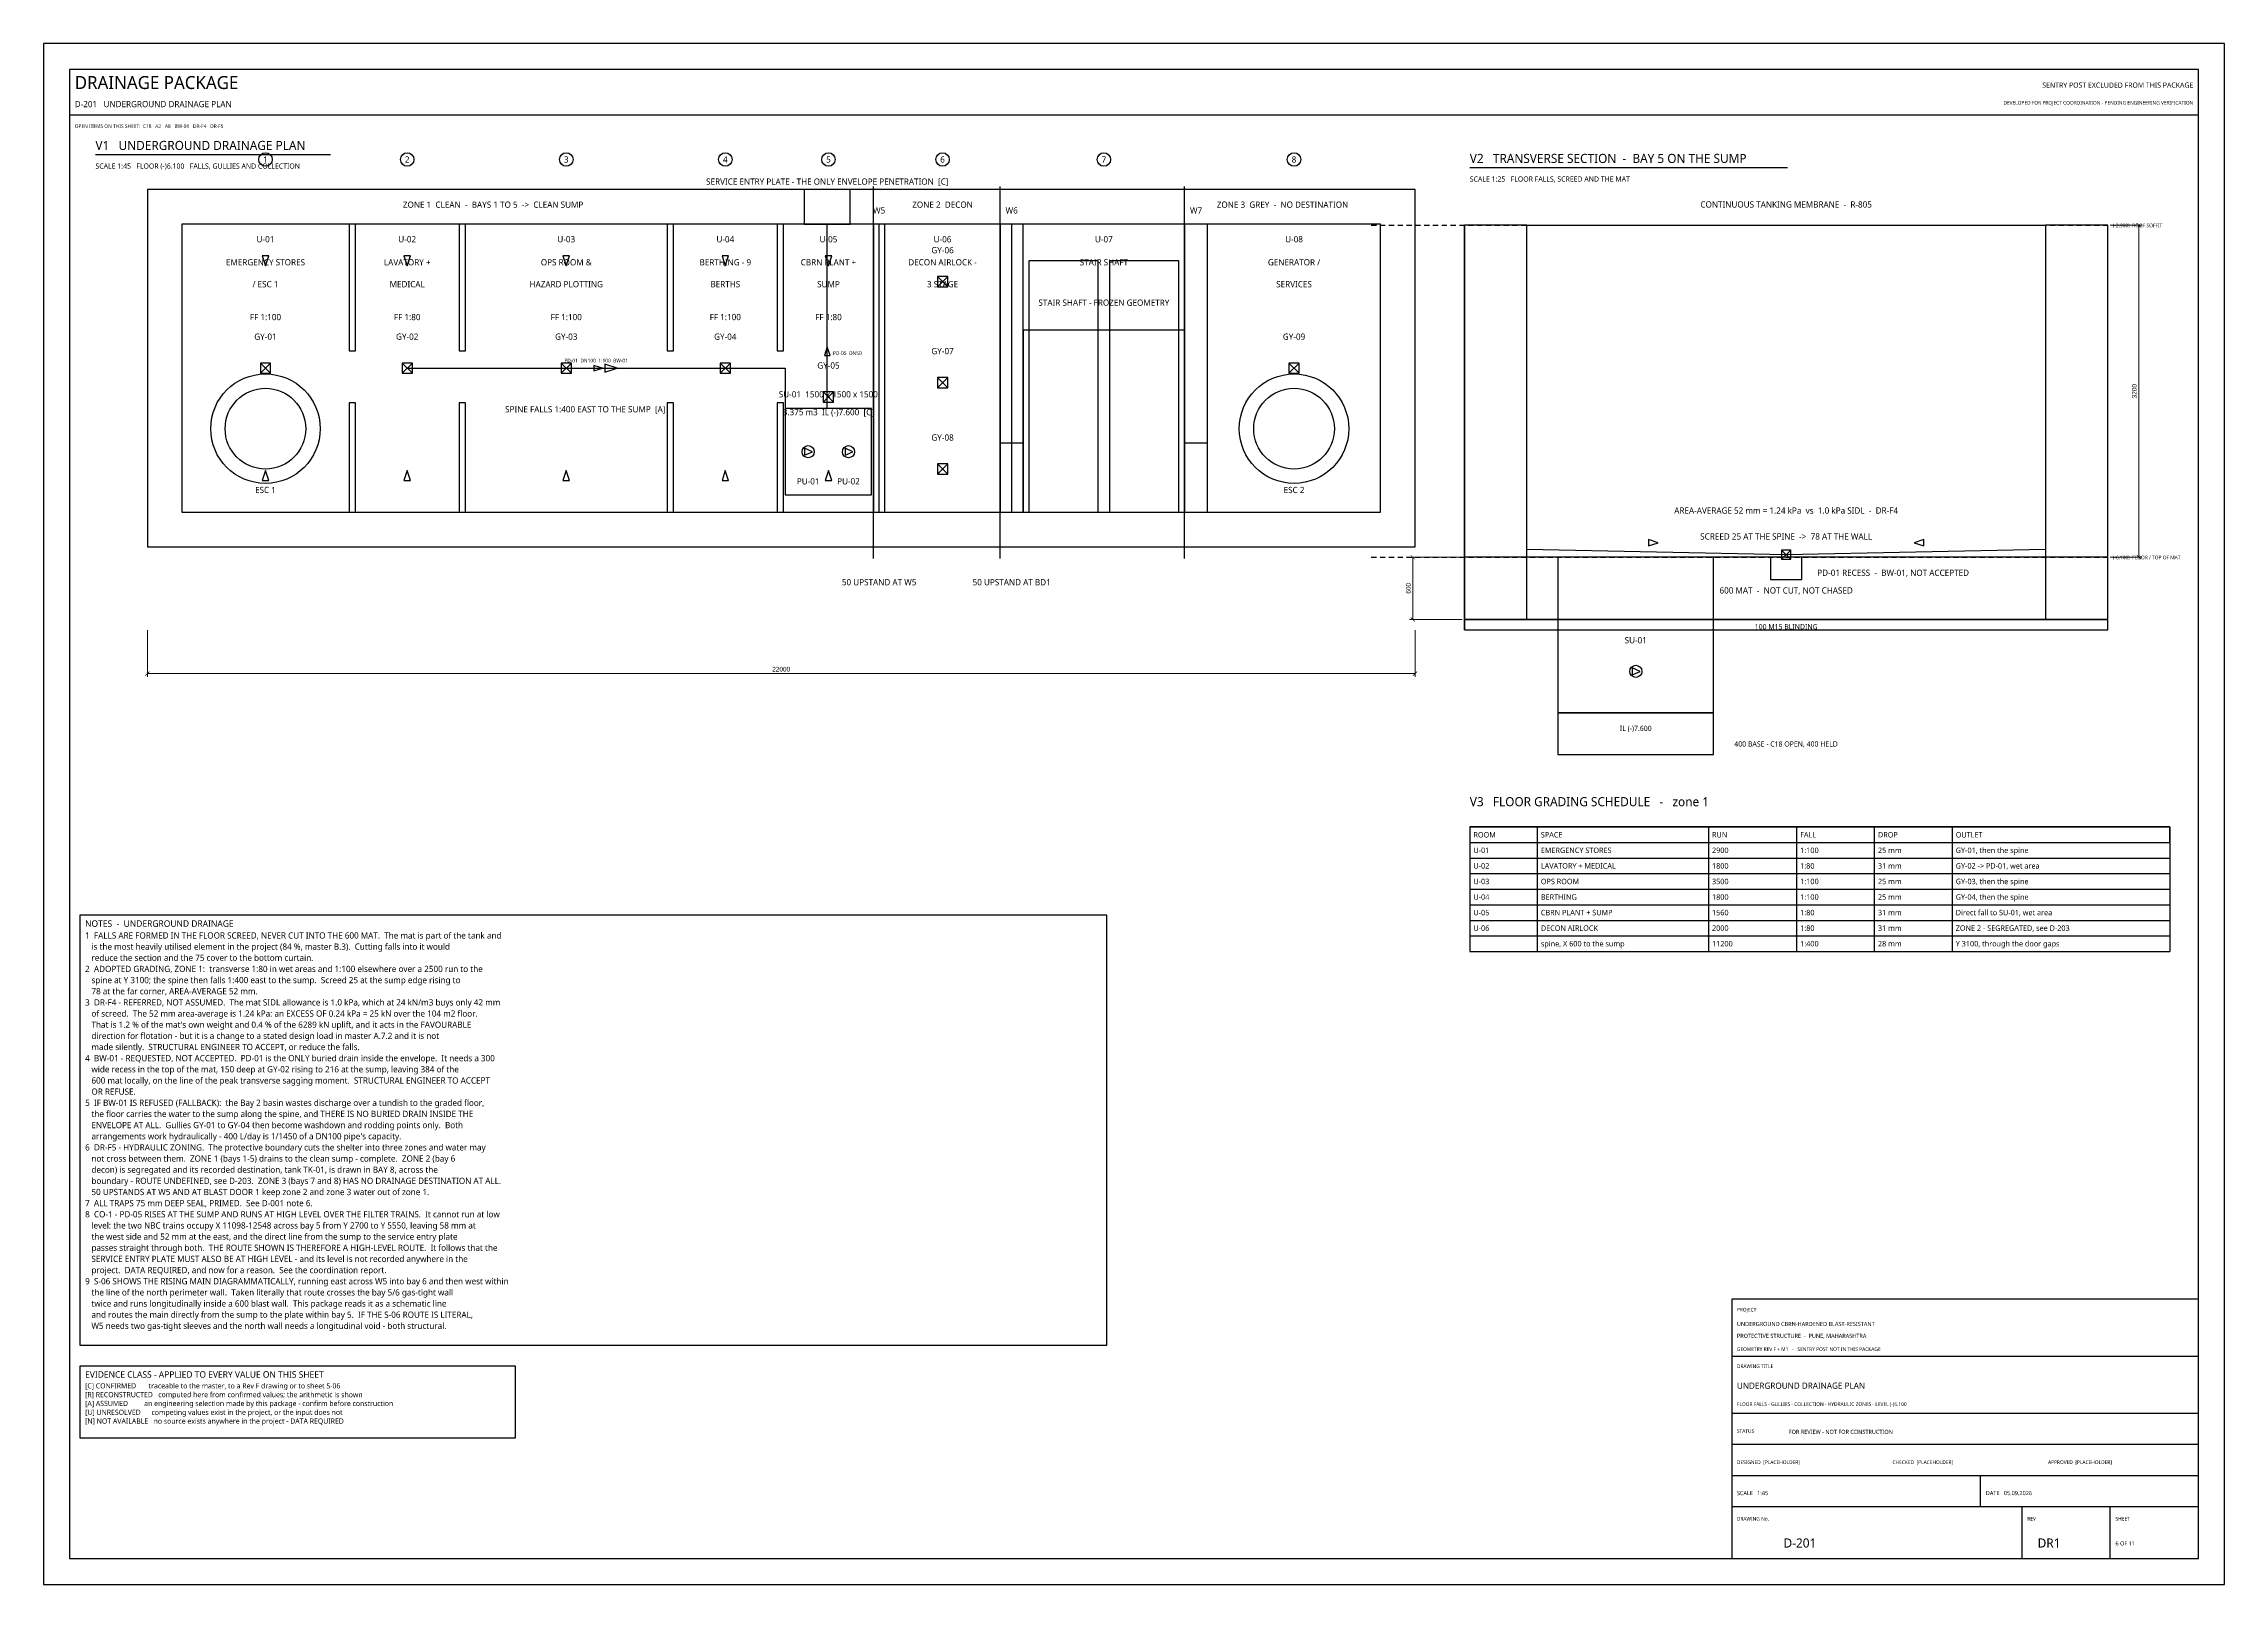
# Model space of a CAD drawing. Header units: millimetres. Extents: x 0 to 841, y 0 to 594.
import ezdxf
from ezdxf.enums import TextEntityAlignment as Align

# ---------------------------------------------------------------- set-up
doc = ezdxf.new("R2010")
doc.units = ezdxf.units.MM
for name, color, linetype in [('A-FIN-WET', 30, 'Continuous'), ('M-ARCH', 8, 'Continuous'), ('M-ARCH-HIDDEN', 8, 'Continuous'), ('M-CALLOUT', 2, 'Continuous'), ('M-EXISTING', 8, 'Continuous'), ('M-FLAG', 1, 'Continuous'), ('M-GRID', 5, 'Continuous'), ('M-LEVEL', 4, 'Continuous'), ('M-STRUCT', 7, 'Continuous'), ('M-TABLE', 7, 'Continuous'), ('M-TEXT', 7, 'Continuous'), ('M-TITLE', 7, 'Continuous'), ('M-WATERPROOF', 30, 'Continuous'), ('P-DRAIN-EFF', 6, 'Continuous'), ('P-DRAIN-RISING', 2, 'Continuous'), ('P-DRAIN-WASTE', 3, 'Continuous'), ('P-EQUIP', 2, 'Continuous'), ('P-FLOW', 1, 'Continuous'), ('S-DIM', 4, 'Continuous'), ('S-NOTE', 7, 'Continuous'), ('S-TEXT', 7, 'Continuous'), ('S-TITLE', 7, 'Continuous')]:
    doc.layers.add(name, color=color, linetype=linetype)
doc.styles.add('OpenSans', font='OpenSans-Regular.ttf')
doc.dimstyles.new('SC-DIM', dxfattribs={"dimtxt": 1.8, "dimasz": 1.6, "dimexe": 1.2, "dimexo": 1, "dimgap": 0.8, "dimtad": 1, "dimdec": 0, "dimblk": 'ARCHTICK', "dimcen": 2.5, "dimclrd": 4, "dimclre": 4, "dimclrt": 4, "dimazin": 3, "dimtfac": 1, "dimtmove": 0, "dimatfit": 3, "dimlwd": 13, "dimlwe": 13})

# ---------------------------------------------------------------- blocks, each defined once
blk = doc.blocks.new('PUMP')
at = {"layer": 'P-EQUIP'}
blk.add_lwpolyline([(-1.5, -1.5), (1.9, 0), (-1.5, 1.5)], close=True, dxfattribs=at)
blk.add_circle((0, 0), 2.6, dxfattribs=at)
blk = doc.blocks.new('GULLY')
at = {"layer": 'P-EQUIP'}
for p, q in [((-2.2, -2.2), (2.2, 2.2)), ((-2.2, 2.2), (2.2, -2.2))]:
    blk.add_line(p, q, dxfattribs=at)
blk.add_lwpolyline([(-2.2, -2.2), (2.2, -2.2), (2.2, 2.2), (-2.2, 2.2)], close=True, dxfattribs=at)
blk = doc.blocks.new('_ARCHTICK')
at = {"color": 0, "linetype": 'BYBLOCK', "const_width": 0.15}
blk.add_lwpolyline([(-0.5, -0.5), (0.5, 0.5)], dxfattribs=at)

msp = doc.modelspace()

# ---------------------------------------------------------------- linework, layer by layer
at = {"layer": 'A-FIN-WET'}
msp.add_lwpolyline([(572, 396), (572, 399.12), (672, 397), (772, 399.12), (772, 396)], dxfattribs=at)
at = {"layer": 'M-ARCH'}
for points in [[(380, 413.333), (406.667, 413.333), (406.667, 510.222), (380, 510.222)], [(411.111, 413.333), (437.778, 413.333), (437.778, 510.222), (411.111, 510.222)]]:
    msp.add_lwpolyline(points, close=True, dxfattribs=at)
for centre, radius in [((85.556, 445.556), 21.111), ((482.222, 445.556), 21.111), ((85.556, 445.556), 15.556), ((482.222, 445.556), 15.556)]:
    msp.add_circle(centre, radius, dxfattribs=at)
at = {"layer": 'M-ARCH-HIDDEN'}
msp.add_lwpolyline([(377.778, 413.333), (440, 413.333), (440, 483.556), (377.778, 483.556)], close=True, dxfattribs=at)
at = {"layer": 'M-EXISTING'}
msp.add_lwpolyline([(548, 368), (796, 368), (796, 372), (548, 372)], close=True, dxfattribs=at)
at = {"layer": 'M-FLAG'}
for p, q in [((320, 395.556), (320, 538.889)), ((368.889, 395.556), (368.889, 538.889)), ((440, 395.556), (440, 538.889)), ((322.222, 413.333), (322.222, 524.444)), ((373.333, 413.333), (373.333, 524.444))]:
    msp.add_line(p, q, dxfattribs=at)
for points in [[(368.889, 413.333), (377.778, 413.333), (377.778, 440), (368.889, 440)], [(440, 413.333), (448.889, 413.333), (448.889, 440), (440, 440)], [(666, 387.36), (678, 387.36), (678, 396), (666, 396)]]:
    msp.add_lwpolyline(points, close=True, dxfattribs=at)
at = {"layer": 'M-GRID'}
for centre in [(85.556, 549.333), (140.222, 549.333), (201.556, 549.333), (262.889, 549.333), (302.667, 549.333), (346.667, 549.333), (408.889, 549.333), (482.222, 549.333)]:
    msp.add_circle(centre, 2.6, dxfattribs=at)
at = {"layer": 'M-LEVEL'}
for p, q in [((512, 524), (514, 524)), ((515.4, 524), (517.4, 524)), ((518.8, 524), (520.8, 524)), ((522.2, 524), (524.2, 524)), ((525.6, 524), (527.6, 524)), ((529, 524), (531, 524)), ((532.4, 524), (534.4, 524)), ((535.8, 524), (537.8, 524)), ((539.2, 524), (541.2, 524)), ((542.6, 524), (544.6, 524)), ((546, 524), (548, 524)), ((549.4, 524), (551.4, 524)), ((552.8, 524), (554.8, 524)), ((556.2, 524), (558.2, 524)), ((559.6, 524), (561.6, 524)), ((563, 524), (565, 524)), ((566.4, 524), (568.4, 524)), ((569.8, 524), (571.8, 524)), ((573.2, 524), (575.2, 524)), ((576.6, 524), (578.6, 524)), ((580, 524), (582, 524)), ((583.4, 524), (585.4, 524)), ((586.8, 524), (588.8, 524)), ((590.2, 524), (592.2, 524)), ((593.6, 524), (595.6, 524)), ((597, 524), (599, 524)), ((600.4, 524), (602.4, 524)), ((603.8, 524), (605.8, 524)), ((607.2, 524), (609.2, 524)), ((610.6, 524), (612.6, 524)), ((614, 524), (616, 524)), ((617.4, 524), (619.4, 524)), ((620.8, 524), (622.8, 524)), ((624.2, 524), (626.2, 524)), ((627.6, 524), (629.6, 524)), ((631, 524), (633, 524)), ((634.4, 524), (636.4, 524)), ((637.8, 524), (639.8, 524)), ((641.2, 524), (643.2, 524)), ((644.6, 524), (646.6, 524)), ((648, 524), (650, 524)), ((651.4, 524), (653.4, 524)), ((654.8, 524), (656.8, 524)), ((658.2, 524), (660.2, 524)), ((661.6, 524), (663.6, 524)), ((665, 524), (667, 524)), ((668.4, 524), (670.4, 524)), ((671.8, 524), (673.8, 524)), ((675.2, 524), (677.2, 524)), ((678.6, 524), (680.6, 524)), ((682, 524), (684, 524)), ((685.4, 524), (687.4, 524)), ((688.8, 524), (690.8, 524)), ((692.2, 524), (694.2, 524)), ((695.6, 524), (697.6, 524)), ((699, 524), (701, 524)), ((702.4, 524), (704.4, 524)), ((705.8, 524), (707.8, 524)), ((709.2, 524), (711.2, 524)), ((712.6, 524), (714.6, 524)), ((716, 524), (718, 524)), ((719.4, 524), (721.4, 524)), ((722.8, 524), (724.8, 524)), ((726.2, 524), (728.2, 524)), ((729.6, 524), (731.6, 524)), ((733, 524), (735, 524)), ((736.4, 524), (738.4, 524)), ((739.8, 524), (741.8, 524)), ((743.2, 524), (745.2, 524)), ((746.6, 524), (748.6, 524)), ((750, 524), (752, 524)), ((753.4, 524), (755.4, 524)), ((756.8, 524), (758.8, 524)), ((760.2, 524), (762.2, 524)), ((763.6, 524), (765.6, 524)), ((767, 524), (769, 524)), ((770.4, 524), (772.4, 524)), ((773.8, 524), (775.8, 524)), ((777.2, 524), (779.2, 524)), ((780.6, 524), (782.6, 524)), ((784, 524), (786, 524)), ((787.4, 524), (789.4, 524)), ((790.8, 524), (792.8, 524)), ((794.2, 524), (796, 524)), ((512, 396), (514, 396)), ((515.4, 396), (517.4, 396)), ((518.8, 396), (520.8, 396)), ((522.2, 396), (524.2, 396)), ((525.6, 396), (527.6, 396)), ((529, 396), (531, 396)), ((532.4, 396), (534.4, 396)), ((535.8, 396), (537.8, 396)), ((539.2, 396), (541.2, 396)), ((542.6, 396), (544.6, 396)), ((546, 396), (548, 396)), ((549.4, 396), (551.4, 396)), ((552.8, 396), (554.8, 396)), ((556.2, 396), (558.2, 396)), ((559.6, 396), (561.6, 396)), ((563, 396), (565, 396)), ((566.4, 396), (568.4, 396)), ((569.8, 396), (571.8, 396)), ((573.2, 396), (575.2, 396)), ((576.6, 396), (578.6, 396)), ((580, 396), (582, 396)), ((583.4, 396), (585.4, 396)), ((586.8, 396), (588.8, 396)), ((590.2, 396), (592.2, 396)), ((593.6, 396), (595.6, 396)), ((597, 396), (599, 396)), ((600.4, 396), (602.4, 396)), ((603.8, 396), (605.8, 396)), ((607.2, 396), (609.2, 396)), ((610.6, 396), (612.6, 396)), ((614, 396), (616, 396)), ((617.4, 396), (619.4, 396)), ((620.8, 396), (622.8, 396)), ((624.2, 396), (626.2, 396)), ((627.6, 396), (629.6, 396)), ((631, 396), (633, 396)), ((634.4, 396), (636.4, 396)), ((637.8, 396), (639.8, 396)), ((641.2, 396), (643.2, 396)), ((644.6, 396), (646.6, 396)), ((648, 396), (650, 396)), ((651.4, 396), (653.4, 396)), ((654.8, 396), (656.8, 396)), ((658.2, 396), (660.2, 396)), ((661.6, 396), (663.6, 396)), ((665, 396), (667, 396)), ((668.4, 396), (670.4, 396)), ((671.8, 396), (673.8, 396)), ((675.2, 396), (677.2, 396)), ((678.6, 396), (680.6, 396)), ((682, 396), (684, 396)), ((685.4, 396), (687.4, 396)), ((688.8, 396), (690.8, 396)), ((692.2, 396), (694.2, 396)), ((695.6, 396), (697.6, 396)), ((699, 396), (701, 396)), ((702.4, 396), (704.4, 396)), ((705.8, 396), (707.8, 396)), ((709.2, 396), (711.2, 396)), ((712.6, 396), (714.6, 396)), ((716, 396), (718, 396)), ((719.4, 396), (721.4, 396)), ((722.8, 396), (724.8, 396)), ((726.2, 396), (728.2, 396)), ((729.6, 396), (731.6, 396)), ((733, 396), (735, 396)), ((736.4, 396), (738.4, 396)), ((739.8, 396), (741.8, 396)), ((743.2, 396), (745.2, 396)), ((746.6, 396), (748.6, 396)), ((750, 396), (752, 396)), ((753.4, 396), (755.4, 396)), ((756.8, 396), (758.8, 396)), ((760.2, 396), (762.2, 396)), ((763.6, 396), (765.6, 396)), ((767, 396), (769, 396)), ((770.4, 396), (772.4, 396)), ((773.8, 396), (775.8, 396)), ((777.2, 396), (779.2, 396)), ((780.6, 396), (782.6, 396)), ((784, 396), (786, 396)), ((787.4, 396), (789.4, 396)), ((790.8, 396), (792.8, 396)), ((794.2, 396), (796, 396))]:
    msp.add_line(p, q, dxfattribs=at)
at = {"layer": 'M-STRUCT'}
msp.add_line((572, 524), (772, 524), dxfattribs=at)
for points in [[(40, 400), (528.889, 400), (528.889, 537.778), (40, 537.778)], [(53.333, 413.333), (515.556, 413.333), (515.556, 524.444), (53.333, 524.444)], [(117.778, 475.556), (120.222, 475.556), (120.222, 524.444), (117.778, 524.444)], [(160.222, 475.556), (162.667, 475.556), (162.667, 524.444), (160.222, 524.444)], [(240.444, 475.556), (242.889, 475.556), (242.889, 524.444), (240.444, 524.444)], [(282.889, 475.556), (285.333, 475.556), (285.333, 524.444), (282.889, 524.444)], [(320, 413.333), (324.444, 413.333), (324.444, 524.444), (320, 524.444)], [(368.889, 413.333), (377.778, 413.333), (377.778, 524.444), (368.889, 524.444)], [(440, 413.333), (448.889, 413.333), (448.889, 524.444), (440, 524.444)], [(548, 372), (572, 372), (572, 524), (548, 524)], [(772, 372), (796, 372), (796, 524), (772, 524)], [(117.778, 413.333), (120.222, 413.333), (120.222, 455.556), (117.778, 455.556)], [(160.222, 413.333), (162.667, 413.333), (162.667, 455.556), (160.222, 455.556)], [(240.444, 413.333), (242.889, 413.333), (242.889, 455.556), (240.444, 455.556)], [(282.889, 413.333), (285.333, 413.333), (285.333, 455.556), (282.889, 455.556)], [(548, 372), (796, 372), (796, 396), (548, 396)], [(584, 320), (644, 320), (644, 336), (584, 336)]]:
    msp.add_lwpolyline(points, close=True, dxfattribs=at)
at = {"layer": 'M-TABLE'}
for p, q in [((550, 292), (820, 292)), ((550, 292), (550, 244)), ((576, 292), (576, 244)), ((642, 292), (642, 244)), ((676, 292), (676, 244)), ((706, 292), (706, 244)), ((736, 292), (736, 244)), ((820, 292), (820, 244)), ((550, 280), (820, 280)), ((550, 274), (820, 274)), ((550, 268), (820, 268)), ((550, 262), (820, 262)), ((550, 256), (820, 256)), ((550, 250), (820, 250)), ((550, 244), (820, 244))]:
    msp.add_line(p, q, dxfattribs=at)
msp.add_lwpolyline([(550, 286), (820, 286), (820, 292), (550, 292)], close=True, dxfattribs=at)
at = {"layer": 'M-TITLE'}
for p, q in [((10, 566.5), (831, 566.5)), ((651, 88), (831, 88)), ((651, 66), (831, 66)), ((651, 54), (831, 54)), ((651, 42), (831, 42)), ((747, 30), (747, 42)), ((651, 30), (831, 30)), ((763, 10), (763, 30)), ((797, 10), (797, 30))]:
    msp.add_line(p, q, dxfattribs=at)
msp.add_lwpolyline([(651, 10), (831, 10), (831, 110), (651, 110)], close=True, dxfattribs=at)
at = {"layer": 'M-WATERPROOF'}
for p, q in [((548, 368), (548, 524)), ((796, 368), (796, 524)), ((548, 368), (796, 368))]:
    msp.add_line(p, q, dxfattribs=at)
at = {"layer": 'P-DRAIN-RISING'}
msp.add_lwpolyline([(293.289, 524.444), (311.067, 524.444), (311.067, 537.778), (293.289, 537.778)], close=True, dxfattribs=at)
msp.add_lwpolyline([(302.222, 453.333), (302.222, 524.444)], dxfattribs=at)
at = {"layer": 'P-DRAIN-WASTE'}
msp.add_lwpolyline([(140.222, 468.889), (285.956, 468.889), (285.956, 453.333)], dxfattribs=at)
at = {"layer": 'P-EQUIP'}
for points in [[(285.956, 420), (319.289, 420), (319.289, 453.333), (285.956, 453.333)], [(584, 336), (644, 336), (644, 396), (584, 396)]]:
    msp.add_lwpolyline(points, close=True, dxfattribs=at)
at = {"layer": 'P-FLOW'}
for points in [[(85.556, 508.311), (86.816, 512.231), (84.296, 512.231)], [(140.222, 508.311), (141.482, 512.231), (138.962, 512.231)], [(201.556, 508.311), (202.816, 512.231), (200.296, 512.231)], [(262.889, 508.311), (264.149, 512.231), (261.629, 512.231)], [(302.667, 508.311), (303.927, 512.231), (301.407, 512.231)], [(302.222, 477.067), (301.142, 473.707), (303.302, 473.707)], [(215.489, 468.889), (212.129, 469.969), (212.129, 467.809)], [(221.178, 468.889), (216.418, 470.419), (216.418, 467.359)], [(85.556, 429.467), (84.296, 425.547), (86.816, 425.547)], [(140.222, 429.467), (138.962, 425.547), (141.482, 425.547)], [(201.556, 429.467), (200.296, 425.547), (202.816, 425.547)], [(262.889, 429.467), (261.629, 425.547), (264.149, 425.547)], [(302.667, 429.467), (301.407, 425.547), (303.927, 425.547)], [(622.6, 401.6), (618.96, 402.77), (618.96, 400.43)], [(721.4, 401.6), (725.04, 400.43), (725.04, 402.77)]]:
    msp.add_lwpolyline(points, close=True, dxfattribs=at)
at = {"layer": 'S-TITLE'}
for p, q in [((20, 551.2), (110.587, 551.2)), ((550, 546.2), (672.575, 546.2))]:
    msp.add_line(p, q, dxfattribs=at)
for points in [[(0, 0), (841, 0), (841, 594), (0, 594)], [(10, 10), (831, 10), (831, 584), (10, 584)], [(14, 92.175), (410, 92.175), (410, 258), (14, 258)], [(14, 56.55), (182, 56.55), (182, 84.175), (14, 84.175)]]:
    msp.add_lwpolyline(points, close=True, dxfattribs=at)

# ---------------------------------------------------------------- block references
for name, p, xscale, yscale in [('GULLY', (346.667, 502.222), 0.9, 0.9), ('GULLY', (85.556, 468.889), 0.9, 0.9), ('GULLY', (140.222, 468.889), 0.9, 0.9), ('GULLY', (201.556, 468.889), 0.9, 0.9), ('GULLY', (262.889, 468.889), 0.9, 0.9), ('GULLY', (346.667, 463.333), 0.9, 0.9), ('GULLY', (482.222, 468.889), 0.9, 0.9), ('GULLY', (302.667, 457.778), 0.9, 0.9), ('PUMP', (294.844, 436.667), 0.9, 0.9), ('PUMP', (310.4, 436.667), 0.9, 0.9), ('GULLY', (346.667, 430), 0.9, 0.9), ('GULLY', (672, 397), 0.8, 0.8), ('PUMP', (614, 352), 0.9, 0.9)]:
    msp.add_blockref(name, p, dxfattribs=dict(xscale=xscale, yscale=yscale))

# ---------------------------------------------------------------- texts
at = {"layer": 'A-FIN-WET', "style": 'OpenSans'}
msp.add_text('SCREED 25 AT THE SPINE  ->  78 AT THE WALL', height=2.4, dxfattribs=at).set_placement((672, 404), align=Align.MIDDLE_CENTER)
at = {"layer": 'M-CALLOUT', "style": 'OpenSans'}
msp.add_text('PD-01  DN100  1:100  BW-01', height=1.4, dxfattribs=at).set_placement((213.089, 470.689), align=Align.BOTTOM_CENTER)
msp.add_text('PD-05  DN50', height=1.4, dxfattribs=at).set_placement((304.422, 474.667), align=Align.MIDDLE_LEFT)
at = {"layer": 'M-EXISTING', "style": 'OpenSans'}
msp.add_text('100 M15 BLINDING', height=2, dxfattribs=at).set_placement((672, 369.2), align=Align.MIDDLE_CENTER)
at = {"layer": 'M-FLAG', "style": 'OpenSans'}
for s, height, p in [('DEVELOPED FOR PROJECT COORDINATION - PENDING ENGINEERING VERIFICATION', 1.4, (829, 570.5)), ('SENTRY POST EXCLUDED FROM THIS PACKAGE', 2, (829, 577))]:
    msp.add_text(s, height=height, dxfattribs=at).set_placement(p, align=Align.RIGHT)
for s, height, p in [('OPEN ITEMS ON THIS SHEET:  C18   A2   A8   BW-01   DR-F4   DR-F5', 1.4, (12, 561.5)), ('FOR REVIEW - NOT FOR CONSTRUCTION', 1.6, (673, 58))]:
    msp.add_text(s, height=height, dxfattribs=at).set_placement(p)
for s, p in [('SERVICE ENTRY PLATE - THE ONLY ENVELOPE PENETRATION  [C]', (302.222, 538.889)), ('ZONE 3  GREY  -  NO DESTINATION', (477.778, 530)), ('50 UPSTAND AT W5', (322.222, 384.444)), ('50 UPSTAND AT BD1', (373.333, 384.444))]:
    msp.add_text(s, height=2.4, dxfattribs=at).set_placement(p, align=Align.BOTTOM_CENTER)
msp.add_text('AREA-AVERAGE 52 mm = 1.24 kPa  vs  1.0 kPa SIDL  -  DR-F4', height=2.4, dxfattribs=at).set_placement((672, 414), align=Align.MIDDLE_CENTER)
for s, height, p in [('PD-01 RECESS  -  BW-01, NOT ACCEPTED', 2.4, (684, 390)), ('400 BASE - C18 OPEN, 400 HELD', 2, (652, 324))]:
    msp.add_text(s, height=height, dxfattribs=at).set_placement(p, align=Align.MIDDLE_LEFT)
at = {"layer": 'M-GRID', "style": 'OpenSans'}
for s, p in [('1', (85.556, 549.333)), ('2', (140.222, 549.333)), ('3', (201.556, 549.333)), ('4', (262.889, 549.333)), ('5', (302.667, 549.333)), ('6', (346.667, 549.333)), ('7', (408.889, 549.333)), ('8', (482.222, 549.333))]:
    msp.add_text(s, height=2.4, dxfattribs=at).set_placement(p, align=Align.MIDDLE_CENTER)
at = {"layer": 'M-LEVEL', "style": 'OpenSans'}
for s, p in [('(-2.900)  ROOF SOFFIT', (798, 523.2)), ('(-6.100)  FLOOR / TOP OF MAT', (798, 395.2))]:
    msp.add_text(s, height=1.4, dxfattribs=at).set_placement(p)
msp.add_text('IL (-)7.600', height=2, dxfattribs=at).set_placement((614, 330), align=Align.MIDDLE_CENTER)
at = {"layer": 'M-STRUCT', "style": 'OpenSans'}
msp.add_text('600 MAT  -  NOT CUT, NOT CHASED', height=2.4, dxfattribs=at).set_placement((672, 383.2), align=Align.MIDDLE_CENTER)
at = {"layer": 'M-TABLE', "style": 'OpenSans'}
for s, p in [('ROOM', (551.4, 287.95)), ('SPACE', (577.4, 287.95)), ('RUN', (643.4, 287.95)), ('FALL', (677.4, 287.95)), ('DROP', (707.4, 287.95)), ('OUTLET', (737.4, 287.95)), ('U-01', (551.4, 281.95)), ('U-02', (551.4, 275.95)), ('EMERGENCY STORES', (577.4, 281.95)), ('LAVATORY + MEDICAL', (577.4, 275.95)), ('2900', (643.4, 281.95)), ('1800', (643.4, 275.95)), ('1:100', (677.4, 281.95)), ('1:80', (677.4, 275.95)), ('31 mm', (707.4, 275.95)), ('25 mm', (707.4, 281.95)), ('GY-01, then the spine', (737.4, 281.95)), ('GY-02 -> PD-01, wet area', (737.4, 275.95)), ('U-03', (551.4, 269.95)), ('OPS ROOM', (577.4, 269.95)), ('3500', (643.4, 269.95)), ('1:100', (677.4, 269.95)), ('25 mm', (707.4, 269.95)), ('GY-03, then the spine', (737.4, 269.95)), ('U-04', (551.4, 263.95)), ('BERTHING', (577.4, 263.95)), ('1800', (643.4, 263.95)), ('1:100', (677.4, 263.95)), ('25 mm', (707.4, 263.95)), ('GY-04, then the spine', (737.4, 263.95)), ('U-05', (551.4, 257.95)), ('U-06', (551.4, 251.95)), ('CBRN PLANT + SUMP', (577.4, 257.95)), ('DECON AIRLOCK', (577.4, 251.95)), ('2000', (643.4, 251.95)), ('1560', (643.4, 257.95)), ('1:80', (677.4, 257.95)), ('1:80', (677.4, 251.95)), ('31 mm', (707.4, 257.95)), ('31 mm', (707.4, 251.95)), ('ZONE 2 - SEGREGATED, see D-203', (737.4, 251.95)), ('Direct fall to SU-01, wet area', (737.4, 257.95)), ('spine, X 600 to the sump', (577.4, 245.95)), ('11200', (643.4, 245.95)), ('1:400', (677.4, 245.95)), ('28 mm', (707.4, 245.95)), ('Y 3100, through the door gaps', (737.4, 245.95))]:
    msp.add_text(s, height=2.1, dxfattribs=at).set_placement(p)
at = {"layer": 'M-TEXT', "style": 'OpenSans'}
for s, p in [('W5', (322.222, 527.778)), ('W6', (373.333, 527.778)), ('W7', (444.444, 527.778)), ('U-01', (85.556, 516.667)), ('U-02', (140.222, 516.667)), ('U-03', (201.556, 516.667)), ('U-04', (262.889, 516.667)), ('U-05', (302.667, 516.667)), ('U-06', (346.667, 516.667)), ('U-07', (408.889, 516.667)), ('U-08', (482.222, 516.667)), ('EMERGENCY STORES', (85.556, 507.778)), ('LAVATORY +', (140.222, 507.778)), ('OPS ROOM &', (201.556, 507.778)), ('BERTHING - 9', (262.889, 507.778)), ('CBRN PLANT +', (302.667, 507.778)), ('DECON AIRLOCK -', (346.667, 507.778)), ('STAIR SHAFT', (408.889, 507.778)), ('GENERATOR /', (482.222, 507.778)), ('/ ESC 1', (85.556, 499.333)), ('MEDICAL', (140.222, 499.333)), ('HAZARD PLOTTING', (201.556, 499.333)), ('BERTHS', (262.889, 499.333)), ('SUMP', (302.667, 499.333)), ('3 STAGE', (346.667, 499.333)), ('SERVICES', (482.222, 499.333)), ('FF 1:100', (85.556, 486.667)), ('FF 1:80', (140.222, 486.667)), ('FF 1:100', (201.556, 486.667)), ('FF 1:100', (262.889, 486.667)), ('FF 1:80', (302.667, 486.667)), ('STAIR SHAFT - FROZEN GEOMETRY', (408.889, 492.222)), ('SPINE FALLS 1:400 EAST TO THE SUMP  [A]', (208.889, 451.111)), ('ESC 1', (85.556, 420)), ('ESC 2', (482.222, 420))]:
    msp.add_text(s, height=2.4, dxfattribs=at).set_placement(p, align=Align.BOTTOM_CENTER)
at = {"layer": 'M-TITLE', "style": 'OpenSans'}
for s, height, p in [('DRAINAGE PACKAGE', 5, (12, 576.5)), ('D-201   UNDERGROUND DRAINAGE PLAN', 2.4, (12, 569.5)), ('V3   FLOOR GRADING SCHEDULE   -   zone 1', 3.5, (550, 300)), ('PROJECT', 1.4, (653, 105.2)), ('UNDERGROUND CBRN-HARDENED BLAST-RESISTANT', 1.6, (653, 99.6)), ('PROTECTIVE STRUCTURE  -  PUNE, MAHARASHTRA', 1.6, (653, 95)), ('GEOMETRY REV F + M1   -   SENTRY POST NOT IN THIS PACKAGE', 1.4, (653, 90)), ('DRAWING TITLE', 1.4, (653, 83.4)), ('UNDERGROUND DRAINAGE PLAN', 2.4, (653, 75.4)), ('FLOOR FALLS - GULLIES - COLLECTION - HYDRAULIC ZONES - LEVEL (-)6.100', 1.4, (653, 68.8)), ('STATUS', 1.4, (653, 58.4)), ('DESIGNED  [PLACEHOLDER]', 1.4, (653, 46.4)), ('CHECKED  [PLACEHOLDER]', 1.4, (713, 46.4)), ('APPROVED  [PLACEHOLDER]', 1.4, (773, 46.4)), ('SCALE   1:45', 1.6, (653, 34.4)), ('DATE   05.09.2026', 1.6, (749, 34.4)), ('DRAWING No.', 1.4, (653, 24.6)), ('REV', 1.4, (765, 24.6)), ('SHEET', 1.4, (799, 24.6)), ('D-201', 3.5, (671, 14.2)), ('DR1', 3.5, (769, 14.2)), ('6 OF 11', 1.6, (799, 15))]:
    msp.add_text(s, height=height, dxfattribs=at).set_placement(p)
at = {"layer": 'M-WATERPROOF', "style": 'OpenSans'}
msp.add_text('CONTINUOUS TANKING MEMBRANE  -  R-805', height=2.4, dxfattribs=at).set_placement((672, 532), align=Align.MIDDLE_CENTER)
at = {"layer": 'P-DRAIN-EFF', "style": 'OpenSans'}
msp.add_text('ZONE 2  DECON', height=2.4, dxfattribs=at).set_placement((346.667, 530), align=Align.BOTTOM_CENTER)
at = {"layer": 'P-DRAIN-WASTE', "style": 'OpenSans'}
msp.add_text('ZONE 1  CLEAN  -  BAYS 1 TO 5  ->  CLEAN SUMP', height=2.4, dxfattribs=at).set_placement((173.333, 530), align=Align.BOTTOM_CENTER)
at = {"layer": 'P-EQUIP', "style": 'OpenSans'}
for s, p in [('GY-06', (346.667, 512.444)), ('GY-01', (85.556, 479.111)), ('GY-02', (140.222, 479.111)), ('GY-03', (201.556, 479.111)), ('GY-04', (262.889, 479.111)), ('GY-09', (482.222, 479.111)), ('GY-05', (302.667, 468)), ('GY-07', (346.667, 473.556)), ('SU-01  1500 x 1500 x 1500', (302.622, 456.889)), ('3.375 m3  IL (-)7.600  [C]', (302.622, 450)), ('GY-08', (346.667, 440.222)), ('PU-01', (294.844, 423.333)), ('PU-02', (310.4, 423.333))]:
    msp.add_text(s, height=2.4, dxfattribs=at).set_placement(p, align=Align.BOTTOM_CENTER)
msp.add_text('SU-01', height=2.4, dxfattribs=at).set_placement((614, 364), align=Align.MIDDLE_CENTER)
at = {"layer": 'S-NOTE', "style": 'OpenSans'}
for s, height, p in [('1  FALLS ARE FORMED IN THE FLOOR SCREED, NEVER CUT INTO THE 600 MAT.  The mat is part of the tank and', 2.4, (16, 248.975)), ('   is the most heavily utilised element in the project (84 %, master B.3).  Cutting falls into it would', 2.4, (16, 244.675)), ('2  ADOPTED GRADING, ZONE 1:  transverse 1:80 in wet areas and 1:100 elsewhere over a 2500 run to the', 2.4, (16, 236.075)), ('   reduce the section and the 75 cover to the bottom curtain.', 2.4, (16, 240.375)), ('   78 at the far corner, AREA-AVERAGE 52 mm.', 2.4, (16, 227.475)), ('   spine at Y 3100; the spine then falls 1:400 east to the sump.  Screed 25 at the sump edge rising to', 2.4, (16, 231.775)), ('3  DR-F4 - REFERRED, NOT ASSUMED.  The mat SIDL allowance is 1.0 kPa, which at 24 kN/m3 buys only 42 mm', 2.4, (16, 223.175)), ('   of screed.  The 52 mm area-average is 1.24 kPa: an EXCESS OF 0.24 kPa = 25 kN over the 104 m2 floor.', 2.4, (16, 218.875)), ("   That is 1.2 % of the mat's own weight and 0.4 % of the 6289 kN uplift, and it acts in the FAVOURABLE", 2.4, (16, 214.575)), ('   direction for flotation - but it is a change to a stated design load in master A.7.2 and it is not', 2.4, (16, 210.275)), ('4  BW-01 - REQUESTED, NOT ACCEPTED.  PD-01 is the ONLY buried drain inside the envelope.  It needs a 300', 2.4, (16, 201.675)), ('   made silently.  STRUCTURAL ENGINEER TO ACCEPT, or reduce the falls.', 2.4, (16, 205.975)), ('   wide recess in the top of the mat, 150 deep at GY-02 rising to 216 at the sump, leaving 384 of the', 2.4, (16, 197.375)), ('   600 mat locally, on the line of the peak transverse sagging moment.  STRUCTURAL ENGINEER TO ACCEPT', 2.4, (16, 193.075)), ('5  IF BW-01 IS REFUSED (FALLBACK):  the Bay 2 basin wastes discharge over a tundish to the graded floor,', 2.4, (16, 184.475)), ('   OR REFUSE.', 2.4, (16, 188.775)), ('   the floor carries the water to the sump along the spine, and THERE IS NO BURIED DRAIN INSIDE THE', 2.4, (16, 180.175)), ('   ENVELOPE AT ALL.  Gullies GY-01 to GY-04 then become washdown and rodding points only.  Both', 2.4, (16, 175.875)), ('6  DR-F5 - HYDRAULIC ZONING.  The protective boundary cuts the shelter into three zones and water may', 2.4, (16, 167.275)), ("   arrangements work hydraulically - 400 L/day is 1/1450 of a DN100 pipe's capacity.", 2.4, (16, 171.575)), ('   decon) is segregated and its recorded destination, tank TK-01, is drawn in BAY 8, across the', 2.4, (16, 158.675)), ('   not cross between them.  ZONE 1 (bays 1-5) drains to the clean sump - complete.  ZONE 2 (bay 6', 2.4, (16, 162.975)), ('   50 UPSTANDS AT W5 AND AT BLAST DOOR 1 keep zone 2 and zone 3 water out of zone 1.', 2.4, (16, 150.075)), ('   boundary - ROUTE UNDEFINED, see D-203.  ZONE 3 (bays 7 and 8) HAS NO DRAINAGE DESTINATION AT ALL.', 2.4, (16, 154.375)), ('7  ALL TRAPS 75 mm DEEP SEAL, PRIMED.  See D-001 note 6.', 2.4, (16, 145.775)), ('8  CO-1 - PD-05 RISES AT THE SUMP AND RUNS AT HIGH LEVEL OVER THE FILTER TRAINS.  It cannot run at low', 2.4, (16, 141.475)), ('   the west side and 52 mm at the east, and the direct line from the sump to the service entry plate', 2.4, (16, 132.875)), ('   level: the two NBC trains occupy X 11098-12548 across bay 5 from Y 2700 to Y 5550, leaving 58 mm at', 2.4, (16, 137.175)), ('   SERVICE ENTRY PLATE MUST ALSO BE AT HIGH LEVEL - and its level is not recorded anywhere in the', 2.4, (16, 124.275)), ('   passes straight through both.  THE ROUTE SHOWN IS THEREFORE A HIGH-LEVEL ROUTE.  It follows that the', 2.4, (16, 128.575)), ('9  S-06 SHOWS THE RISING MAIN DIAGRAMMATICALLY, running east across W5 into bay 6 and then west within', 2.4, (16, 115.675)), ('   project.  DATA REQUIRED, and now for a reason.  See the coordination report.', 2.4, (16, 119.975)), ('   the line of the north perimeter wall.  Taken literally that route crosses the bay 5/6 gas-tight wall', 2.4, (16, 111.375)), ('   twice and runs longitudinally inside a 600 blast wall.  This package reads it as a schematic line', 2.4, (16, 107.075)), ('   W5 needs two gas-tight sleeves and the north wall needs a longitudinal void - both structural.', 2.4, (16, 98.475)), ('   and routes the main directly from the sump to the plate within bay 5.  IF THE S-06 ROUTE IS LITERAL,', 2.4, (16, 102.775)), ('[C] CONFIRMED       traceable to the master, to a Rev F drawing or to sheet S-06', 2, (16, 75.55)), ('[R] RECONSTRUCTED   computed here from confirmed values; the arithmetic is shown', 2, (16, 72.15)), ('[A] ASSUMED         an engineering selection made by this package - confirm before construction', 2, (16, 68.75)), ('[U] UNRESOLVED      competing values exist in the project, or the input does not', 2, (16, 65.35)), ('[N] NOT AVAILABLE   no source exists anywhere in the project - DATA REQUIRED', 2, (16, 61.95))]:
    msp.add_text(s, height=height, dxfattribs=at).set_placement(p)
at = {"layer": 'S-TEXT', "style": 'OpenSans'}
for s, p in [('SCALE 1:45   FLOOR (-)6.100   FALLS, GULLIES AND COLLECTION', (20, 545.8)), ('SCALE 1:25   FLOOR FALLS, SCREED AND THE MAT', (550, 540.8))]:
    msp.add_text(s, height=2, dxfattribs=at).set_placement(p)
at = {"layer": 'S-TITLE', "style": 'OpenSans'}
for s, height, p in [('V1   UNDERGROUND DRAINAGE PLAN', 3.5, (20, 553)), ('V2   TRANSVERSE SECTION  -  BAY 5 ON THE SUMP', 3.5, (550, 548)), ('NOTES  -  UNDERGROUND DRAINAGE', 2.5, (16, 253.5)), ('EVIDENCE CLASS - APPLIED TO EVERY VALUE ON THIS SHEET', 2.5, (16, 79.675))]:
    msp.add_text(s, height=height, dxfattribs=at).set_placement(p)

# ---------------------------------------------------------------- dimensions: what is measured, and where the dimension line sits
at = {"layer": 'S-DIM'}
for base, p1, p2 in [((808, 396), (796, 396), (796, 524)), ((528, 372), (548, 372), (548, 396))]:
    msp.add_linear_dim(base=base, p1=p1, p2=p2, angle=90, dimstyle='SC-DIM', override={"dimlfac": 25}, dxfattribs=at).render()
msp.add_linear_dim(base=(40, 351.111), p1=(40, 368.889), p2=(528.889, 368.889), dimstyle='SC-DIM', override={"dimlfac": 45}, dxfattribs=at).render()

doc.saveas('drawing.dxf')
